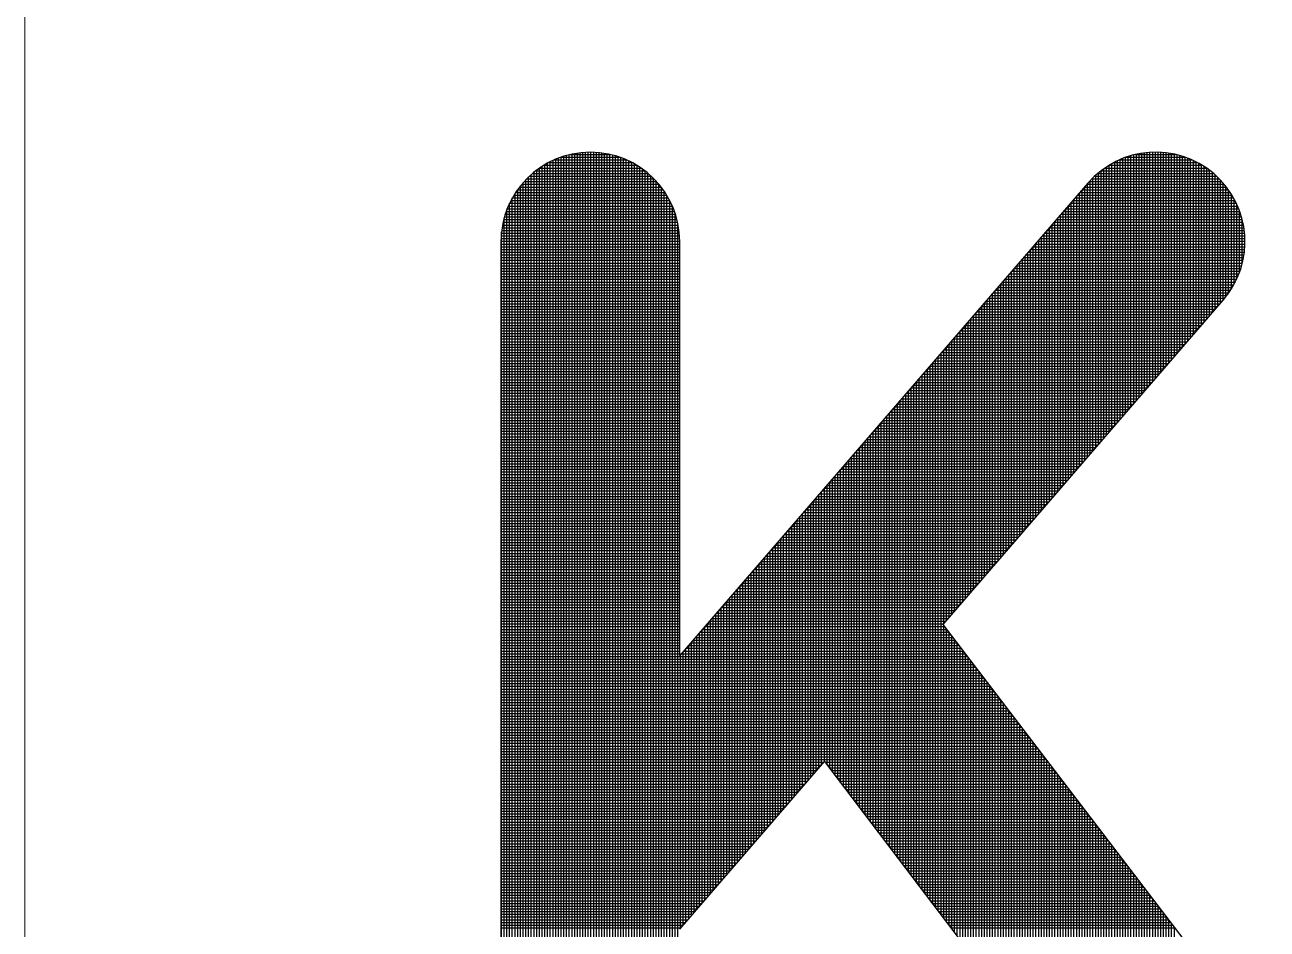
# Model space of a CAD drawing. Header units: inches. Extents: x 996 to 1837, y 0 to 594.
# Drawn here: x 1662.47 to 1670.42, y 101.16 to 106.95 of the extents above; entities that cross this region are included whole.
import ezdxf

# ---------------------------------------------------------------- set-up
doc = ezdxf.new("R2010")
doc.units = ezdxf.units.IN
doc.header["$MEASUREMENT"] = 0
doc.layers.add('BG 0 -1', color=7, linetype='Continuous')
doc.layers.add('BG ÇÑ±¹Áö¿ª³\xad¹æ±â¼úÁÖ½ÄÈ¸»ç CI', color=7, linetype='Continuous')

msp = doc.modelspace()

# ---------------------------------------------------------------- linework, layer by layer
at = {"layer": 'BG 0 -1', "color": 7, "linetype": 'Continuous', "lineweight": 9}
msp.add_line((1662.4673, 190.4175), (1662.4673, 18.1073), dxfattribs=at)
at = {"layer": 'BG ÇÑ±¹Áö¿ª³\xad¹æ±â¼úÁÖ½ÄÈ¸»ç CI', "color": 242, "linetype": 'Continuous', "lineweight": 25, "true_color": 0xd51c29}
for p, q in [((1665.8127, 99.551), (1665.8127, 106.0661)), ((1665.8183, 106.0691), (1666.3544, 106.0691)), ((1665.8301, 99.5419), (1665.8301, 106.0752)), ((1665.8474, 99.5335), (1665.8474, 106.0835)), ((1665.854, 106.0865), (1666.3187, 106.0865)), ((1665.8648, 99.5259), (1665.8648, 106.0911)), ((1665.8822, 99.519), (1665.8822, 106.0981)), ((1665.8979, 106.1038), (1666.2748, 106.1038)), ((1665.8995, 99.5126), (1665.8995, 106.1044)), ((1665.9169, 99.5069), (1665.9169, 106.1101)), ((1665.9343, 99.5019), (1665.9343, 106.1152)), ((1665.9516, 99.4974), (1665.9516, 106.1197)), ((1665.9581, 106.1212), (1666.2146, 106.1212)), ((1665.969, 99.4934), (1665.969, 106.1236)), ((1665.9864, 99.4901), (1665.9864, 106.127)), ((1666.0037, 99.4873), (1666.0037, 106.1298)), ((1666.0211, 99.485), (1666.0211, 106.132)), ((1666.0384, 99.4833), (1666.0384, 106.1337)), ((1666.0558, 99.4821), (1666.0558, 106.1349)), ((1666.0732, 99.4814), (1666.0732, 106.1356)), ((1666.0905, 99.4813), (1666.0905, 106.1357)), ((1666.1079, 99.4817), (1666.1079, 106.1353)), ((1666.1253, 99.4826), (1666.1253, 106.1344)), ((1666.1426, 99.4841), (1666.1426, 106.133)), ((1666.16, 99.486), (1666.16, 106.131)), ((1666.1774, 99.4886), (1666.1774, 106.1285)), ((1666.1947, 99.4916), (1666.1947, 106.1254)), ((1666.2121, 99.4953), (1666.2121, 106.1218)), ((1666.2295, 99.4995), (1666.2295, 106.1176)), ((1666.2468, 99.5042), (1666.2468, 106.1128)), ((1666.2642, 99.5096), (1666.2642, 106.1074)), ((1666.2815, 99.5156), (1666.2815, 106.1014)), ((1666.2989, 99.5222), (1666.2989, 106.0948)), ((1666.3163, 99.5295), (1666.3163, 106.0875)), ((1666.3336, 99.5375), (1666.3336, 106.0796)), ((1666.351, 99.5462), (1666.351, 106.0709)), ((1666.3684, 99.5556), (1666.3684, 106.0614)), ((1669.4245, 104.3651), (1669.4245, 106.0631)), ((1669.4356, 106.0691), (1669.9716, 106.0691)), ((1669.4419, 104.3852), (1669.4419, 106.0724)), ((1669.4592, 104.4053), (1669.4592, 106.081)), ((1669.4713, 106.0865), (1669.9359, 106.0865)), ((1669.4766, 104.4254), (1669.4766, 106.0888)), ((1669.494, 104.4455), (1669.494, 106.096)), ((1669.5113, 104.4656), (1669.5113, 106.1025)), ((1669.5152, 106.1038), (1669.8921, 106.1038)), ((1669.5287, 104.4857), (1669.5287, 106.1084)), ((1669.5461, 104.5058), (1669.5461, 106.1136)), ((1669.5634, 104.5259), (1669.5634, 106.1183)), ((1669.5754, 106.1212), (1669.8319, 106.1212)), ((1669.5808, 104.546), (1669.5808, 106.1224)), ((1669.5982, 104.5661), (1669.5982, 106.126)), ((1669.6155, 104.5862), (1669.6155, 106.1289)), ((1669.6329, 104.6063), (1669.6329, 106.1314)), ((1669.6503, 104.6264), (1669.6503, 106.1333)), ((1669.6676, 104.6465), (1669.6676, 106.1346)), ((1669.685, 104.6666), (1669.685, 106.1355)), ((1669.7024, 104.6867), (1669.7024, 106.1358)), ((1669.7197, 104.7068), (1669.7197, 106.1355)), ((1669.7371, 104.7269), (1669.7371, 106.1348)), ((1669.7544, 104.747), (1669.7544, 106.1335)), ((1669.7718, 104.7671), (1669.7718, 106.1317)), ((1669.7892, 104.7872), (1669.7892, 106.1293)), ((1669.8065, 104.8073), (1669.8065, 106.1264)), ((1669.8239, 104.8274), (1669.8239, 106.123)), ((1669.8413, 104.8475), (1669.8413, 106.119)), ((1669.8586, 104.8676), (1669.8586, 106.1144)), ((1669.876, 104.8877), (1669.876, 106.1092)), ((1669.8934, 104.9078), (1669.8934, 106.1034)), ((1669.9107, 104.9279), (1669.9107, 106.097)), ((1669.9281, 104.948), (1669.9281, 106.0899)), ((1669.9455, 104.9681), (1669.9455, 106.0821)), ((1669.9628, 104.9882), (1669.9628, 106.0737)), ((1669.9802, 105.0083), (1669.9802, 106.0645)), ((1665.6964, 105.9823), (1666.4763, 105.9823)), ((1665.7085, 99.6238), (1665.7085, 105.9933)), ((1665.7159, 105.9996), (1666.4568, 105.9996)), ((1665.7259, 99.6091), (1665.7259, 106.008)), ((1665.7373, 106.017), (1666.4353, 106.017)), ((1665.7432, 99.5955), (1665.7432, 106.0215)), ((1665.7606, 99.583), (1665.7606, 106.034)), ((1665.7612, 106.0344), (1666.4115, 106.0344)), ((1665.778, 99.5715), (1665.778, 106.0456)), ((1665.7879, 106.0517), (1666.3848, 106.0517)), ((1665.7953, 99.5608), (1665.7953, 106.0562)), ((1666.3857, 99.5659), (1666.3857, 106.0512)), ((1666.4031, 99.577), (1666.4031, 106.0401)), ((1666.4205, 99.589), (1666.4205, 106.0281)), ((1666.4378, 99.602), (1666.4378, 106.0151)), ((1666.4552, 99.616), (1666.4552, 106.001)), ((1666.4726, 99.6313), (1666.4726, 105.9858)), ((1669.3136, 105.9823), (1670.0936, 105.9823)), ((1669.3203, 104.2445), (1669.3203, 105.9884)), ((1669.3331, 105.9996), (1670.0741, 105.9996)), ((1669.3377, 104.2646), (1669.3377, 106.0035)), ((1669.3546, 106.017), (1670.0526, 106.017)), ((1669.3551, 104.2847), (1669.3551, 106.0174)), ((1669.3724, 104.3048), (1669.3724, 106.0302)), ((1669.3784, 106.0344), (1670.0288, 106.0344)), ((1669.3898, 104.3249), (1669.3898, 106.042)), ((1669.4051, 106.0517), (1670.0021, 106.0517)), ((1669.4072, 104.345), (1669.4072, 106.053)), ((1669.9975, 105.0284), (1669.9975, 106.0545)), ((1670.0149, 105.0485), (1670.0149, 106.0437)), ((1670.0323, 105.0686), (1670.0323, 106.032)), ((1670.0496, 105.0887), (1670.0496, 106.0193)), ((1670.067, 105.1088), (1670.067, 106.0056)), ((1670.0844, 105.1289), (1670.0844, 105.9907)), ((1665.6331, 105.9128), (1666.5396, 105.9128)), ((1665.6391, 99.6966), (1665.6391, 105.9204)), ((1665.647, 105.9302), (1666.5257, 105.9302)), ((1665.6564, 99.6759), (1665.6564, 105.9412)), ((1665.6621, 105.9476), (1666.5106, 105.9476)), ((1665.6738, 99.657), (1665.6738, 105.9601)), ((1665.6785, 105.9649), (1666.4942, 105.9649)), ((1665.6912, 99.6397), (1665.6912, 105.9774)), ((1666.4899, 99.6478), (1666.4899, 105.9692)), ((1666.5073, 99.6659), (1666.5073, 105.9511)), ((1666.5246, 99.6856), (1666.5246, 105.9314)), ((1666.542, 99.7074), (1666.542, 105.9097)), ((1669.2706, 105.9376), (1666.6586, 102.914)), ((1669.2492, 105.9128), (1670.1569, 105.9128)), ((1669.2509, 104.1641), (1669.2509, 105.9148)), ((1669.2642, 105.9302), (1670.1429, 105.9302)), ((1669.2682, 104.1842), (1669.2682, 105.9349)), ((1669.2794, 105.9476), (1670.1278, 105.9476)), ((1669.2856, 104.2043), (1669.2856, 105.9543)), ((1669.2958, 105.9649), (1670.1114, 105.9649)), ((1669.303, 104.2244), (1669.303, 105.9721)), ((1670.1017, 105.149), (1670.1017, 105.9746)), ((1670.1191, 105.1691), (1670.1191, 105.957)), ((1670.1365, 105.1892), (1670.1365, 105.9378)), ((1670.1538, 105.2103), (1670.1538, 105.9167)), ((1665.5779, 105.826), (1666.5948, 105.826)), ((1665.587, 99.7741), (1665.587, 105.8429)), ((1665.5872, 105.8434), (1666.5855, 105.8434)), ((1665.5973, 105.8607), (1666.5753, 105.8607)), ((1665.6043, 99.7451), (1665.6043, 105.8719)), ((1665.6083, 105.8781), (1666.5643, 105.8781)), ((1665.6202, 105.8955), (1666.5525, 105.8955)), ((1665.6217, 99.7195), (1665.6217, 105.8975)), ((1666.5594, 99.7315), (1666.5594, 105.8855)), ((1666.5767, 99.7586), (1666.5767, 105.8584)), ((1666.5941, 99.7897), (1666.5941, 105.8274)), ((1669.1742, 105.826), (1670.2121, 105.826)), ((1669.1814, 104.0837), (1669.1814, 105.8344)), ((1669.1892, 105.8434), (1670.2027, 105.8434)), ((1669.1988, 104.1038), (1669.1988, 105.8545)), ((1669.2042, 105.8607), (1670.1926, 105.8607)), ((1669.2161, 104.1239), (1669.2161, 105.8746)), ((1669.2192, 105.8781), (1670.1816, 105.8781)), ((1669.2335, 104.144), (1669.2335, 105.8947)), ((1669.2342, 105.8955), (1670.1697, 105.8955)), ((1670.1712, 105.2336), (1670.1712, 105.8934)), ((1670.1886, 105.2598), (1670.1886, 105.8673)), ((1670.2059, 105.2894), (1670.2059, 105.8376)), ((1665.5417, 105.7392), (1666.6309, 105.7392)), ((1665.5476, 105.7565), (1666.625, 105.7565)), ((1665.5522, 99.8481), (1665.5522, 105.7689)), ((1665.5542, 105.7739), (1666.6185, 105.7739)), ((1665.5614, 105.7913), (1666.6113, 105.7913)), ((1665.5693, 105.8086), (1666.6034, 105.8086)), ((1665.5696, 99.8077), (1665.5696, 105.8094)), ((1666.6115, 99.8262), (1666.6115, 105.7909)), ((1666.6288, 99.8715), (1666.6288, 105.7456)), ((1669.0992, 105.7392), (1670.2482, 105.7392)), ((1669.112, 104.0033), (1669.112, 105.754)), ((1669.1142, 105.7565), (1670.2423, 105.7565)), ((1669.1292, 105.7739), (1670.2358, 105.7739)), ((1669.1293, 104.0234), (1669.1293, 105.7741)), ((1669.1442, 105.7913), (1670.2286, 105.7913)), ((1669.1467, 104.0435), (1669.1467, 105.7942)), ((1669.1592, 105.8086), (1670.2207, 105.8086)), ((1669.1641, 104.0636), (1669.1641, 105.8143)), ((1670.2233, 105.324), (1670.2233, 105.8031)), ((1670.2407, 105.3659), (1670.2407, 105.7611)), ((1665.524, 105.6697), (1666.6486, 105.6697)), ((1665.5276, 105.6871), (1666.6451, 105.6871)), ((1665.5317, 105.7045), (1666.6409, 105.7045)), ((1665.5349, 99.9008), (1665.5349, 105.7163)), ((1665.5364, 105.7218), (1666.6362, 105.7218)), ((1666.6462, 99.9352), (1666.6462, 105.6819)), ((1669.0392, 105.6697), (1670.2659, 105.6697)), ((1669.0425, 103.9229), (1669.0425, 105.6736)), ((1669.0542, 105.6871), (1670.2623, 105.6871)), ((1669.0599, 103.943), (1669.0599, 105.6937)), ((1669.0692, 105.7045), (1670.2582, 105.7045)), ((1669.0772, 103.9631), (1669.0772, 105.7138)), ((1669.0842, 105.7218), (1670.2535, 105.7218)), ((1669.0946, 103.9832), (1669.0946, 105.7339)), ((1670.258, 105.4218), (1670.258, 105.7052)), ((1665.5144, 105.5829), (1666.6582, 105.5829)), ((1665.5153, 105.6003), (1666.6574, 105.6003)), ((1665.5167, 105.6176), (1666.656, 105.6176)), ((1665.5175, 99.9912), (1665.5175, 105.6258)), ((1665.5186, 105.635), (1666.6541, 105.635)), ((1665.521, 105.6524), (1666.6516, 105.6524)), ((1668.9642, 105.5829), (1670.2755, 105.5829)), ((1668.973, 103.8425), (1668.973, 105.5932)), ((1668.9792, 105.6003), (1670.2747, 105.6003)), ((1668.9904, 103.8626), (1668.9904, 105.6133)), ((1668.9942, 105.6176), (1670.2733, 105.6176)), ((1669.0078, 103.8827), (1669.0078, 105.6334)), ((1669.0092, 105.635), (1670.2714, 105.635)), ((1669.0242, 105.6524), (1670.2689, 105.6524)), ((1669.0251, 103.9028), (1669.0251, 105.6535)), ((1670.2754, 105.5405), (1670.2754, 105.5866)), ((1665.5141, 105.5655), (1666.6586, 105.5655)), ((1665.5141, 105.5635), (1665.5141, 100.0535)), ((1665.5141, 105.5482), (1666.6586, 105.5482)), ((1665.5141, 105.5308), (1666.6586, 105.5308)), ((1665.5141, 105.5134), (1666.6586, 105.5134)), ((1666.6586, 102.914), (1666.6586, 105.5635)), ((1668.9036, 103.7621), (1668.9036, 105.5128)), ((1668.9042, 105.5134), (1670.2736, 105.5134)), ((1668.9192, 105.5308), (1670.2749, 105.5308)), ((1668.921, 103.7822), (1668.921, 105.5329)), ((1668.9342, 105.5482), (1670.2756, 105.5482)), ((1668.9383, 103.8023), (1668.9383, 105.553)), ((1668.9492, 105.5655), (1670.2758, 105.5655)), ((1668.9557, 103.8224), (1668.9557, 105.5731)), ((1665.5141, 105.4961), (1666.6586, 105.4961)), ((1665.5141, 105.4787), (1666.6586, 105.4787)), ((1665.5141, 105.4613), (1666.6586, 105.4613)), ((1665.5141, 105.444), (1666.6586, 105.444)), ((1665.5141, 105.4266), (1666.6586, 105.4266)), ((1668.8292, 105.4266), (1670.2592, 105.4266)), ((1668.8341, 103.6817), (1668.8341, 105.4324)), ((1668.8442, 105.444), (1670.2632, 105.444)), ((1668.8515, 103.7018), (1668.8515, 105.4525)), ((1668.8592, 105.4613), (1670.2666, 105.4613)), ((1668.8689, 103.7219), (1668.8689, 105.4726)), ((1668.8742, 105.4787), (1670.2695, 105.4787)), ((1668.8862, 103.742), (1668.8862, 105.4927)), ((1668.8892, 105.4961), (1670.2719, 105.4961)), ((1665.5141, 105.4093), (1666.6586, 105.4093)), ((1665.5141, 105.3919), (1666.6586, 105.3919)), ((1665.5141, 105.3745), (1666.6586, 105.3745)), ((1665.5141, 105.3572), (1666.6586, 105.3572)), ((1668.7647, 103.6013), (1668.7647, 105.352)), ((1668.7692, 105.3572), (1670.2373, 105.3572)), ((1668.782, 103.6214), (1668.782, 105.3721)), ((1668.7842, 105.3745), (1670.2437, 105.3745)), ((1668.7992, 105.3919), (1670.2495, 105.3919)), ((1668.7994, 103.6415), (1668.7994, 105.3922)), ((1668.8142, 105.4093), (1670.2547, 105.4093)), ((1668.8168, 103.6616), (1668.8168, 105.4123)), ((1665.5141, 105.3398), (1666.6586, 105.3398)), ((1665.5141, 105.3224), (1666.6586, 105.3224)), ((1665.5141, 105.3051), (1666.6586, 105.3051)), ((1665.5141, 105.2877), (1666.6586, 105.2877)), ((1665.5141, 105.2703), (1666.6586, 105.2703)), ((1668.6942, 105.2703), (1670.195, 105.2703)), ((1668.6952, 103.5209), (1668.6952, 105.2716)), ((1668.7092, 105.2877), (1670.205, 105.2877)), ((1668.7126, 103.541), (1668.7126, 105.2917)), ((1668.7242, 105.3051), (1670.2142, 105.3051)), ((1668.7299, 103.5611), (1668.7299, 105.3118)), ((1668.7392, 105.3224), (1670.2226, 105.3224)), ((1668.7473, 103.5812), (1668.7473, 105.3319)), ((1668.7542, 105.3398), (1670.2303, 105.3398)), ((1665.5141, 105.253), (1666.6586, 105.253)), ((1665.5141, 105.2356), (1666.6586, 105.2356)), ((1665.5141, 105.2182), (1666.6586, 105.2182)), ((1665.5141, 105.2009), (1666.6586, 105.2009)), ((1665.5141, 105.1835), (1666.6586, 105.1835)), ((1668.3439, 103.1142), (1670.1366, 105.1894)), ((1668.6192, 105.1835), (1670.1315, 105.1835)), ((1668.6258, 103.4405), (1668.6258, 105.1912)), ((1668.6342, 105.2009), (1670.1463, 105.2009)), ((1668.6431, 103.4606), (1668.6431, 105.2113)), ((1668.6492, 105.2182), (1670.1599, 105.2182)), ((1668.6605, 103.4807), (1668.6605, 105.2314)), ((1668.6642, 105.2356), (1670.1726, 105.2356)), ((1668.6778, 103.5008), (1668.6778, 105.2515)), ((1668.6792, 105.253), (1670.1842, 105.253)), ((1665.5141, 105.1662), (1666.6586, 105.1662)), ((1665.5141, 105.1488), (1666.6586, 105.1488)), ((1665.5141, 105.1314), (1666.6586, 105.1314)), ((1665.5141, 105.1141), (1666.6586, 105.1141)), ((1668.5563, 103.36), (1668.5563, 105.1107)), ((1668.5592, 105.1141), (1670.0715, 105.1141)), ((1668.5737, 103.3801), (1668.5737, 105.1309)), ((1668.5742, 105.1314), (1670.0865, 105.1314)), ((1668.5892, 105.1488), (1670.1015, 105.1488)), ((1668.591, 103.4003), (1668.591, 105.151)), ((1668.6042, 105.1662), (1670.1165, 105.1662)), ((1668.6084, 103.4204), (1668.6084, 105.1711)), ((1665.5141, 105.0967), (1666.6586, 105.0967)), ((1665.5141, 105.0793), (1666.6586, 105.0793)), ((1665.5141, 105.062), (1666.6586, 105.062)), ((1665.5141, 105.0446), (1666.6586, 105.0446)), ((1665.5141, 105.0272), (1666.6586, 105.0272)), ((1668.4842, 105.0272), (1669.9965, 105.0272)), ((1668.4868, 103.2796), (1668.4868, 105.0303)), ((1668.4992, 105.0446), (1670.0115, 105.0446)), ((1668.5042, 103.2997), (1668.5042, 105.0504)), ((1668.5142, 105.062), (1670.0265, 105.062)), ((1668.5216, 103.3198), (1668.5216, 105.0705)), ((1668.5292, 105.0793), (1670.0415, 105.0793)), ((1668.5389, 103.3399), (1668.5389, 105.0906)), ((1668.5442, 105.0967), (1670.0565, 105.0967)), ((1665.5141, 105.0099), (1666.6586, 105.0099)), ((1665.5141, 104.9925), (1666.6586, 104.9925)), ((1665.5141, 104.9751), (1666.6586, 104.9751)), ((1665.5141, 104.9578), (1666.6586, 104.9578)), ((1668.4174, 103.1992), (1668.4174, 104.9499)), ((1668.4241, 104.9578), (1669.9365, 104.9578)), ((1668.4347, 103.2193), (1668.4347, 104.97)), ((1668.4391, 104.9751), (1669.9515, 104.9751)), ((1668.4521, 103.2394), (1668.4521, 104.9901)), ((1668.4542, 104.9925), (1669.9665, 104.9925)), ((1668.4692, 105.0099), (1669.9815, 105.0099)), ((1668.4695, 103.2595), (1668.4695, 105.0102)), ((1665.5141, 104.9404), (1666.6586, 104.9404)), ((1665.5141, 104.923), (1666.6586, 104.923)), ((1665.5141, 104.9057), (1666.6586, 104.9057)), ((1665.5141, 104.8883), (1666.6586, 104.8883)), ((1665.5141, 104.871), (1666.6586, 104.871)), ((1668.3479, 103.1188), (1668.3479, 104.8695)), ((1668.3491, 104.871), (1669.8615, 104.871)), ((1668.3641, 104.8883), (1669.8765, 104.8883)), ((1668.3653, 103.1389), (1668.3653, 104.8896)), ((1668.3791, 104.9057), (1669.8915, 104.9057)), ((1668.3827, 103.159), (1668.3827, 104.9097)), ((1668.3941, 104.923), (1669.9065, 104.923)), ((1668.4, 103.1791), (1668.4, 104.9298)), ((1668.4091, 104.9404), (1669.9215, 104.9404)), ((1665.5141, 104.8536), (1666.6586, 104.8536)), ((1665.5141, 104.8362), (1666.6586, 104.8362)), ((1665.5141, 104.8189), (1666.6586, 104.8189)), ((1665.5141, 104.8015), (1666.6586, 104.8015)), ((1668.2785, 101.3243), (1668.2785, 104.7891)), ((1668.2891, 104.8015), (1669.8015, 104.8015)), ((1668.2958, 101.3015), (1668.2958, 104.8092)), ((1668.3041, 104.8189), (1669.8165, 104.8189)), ((1668.3132, 101.2786), (1668.3132, 104.8293)), ((1668.3191, 104.8362), (1669.8315, 104.8362)), ((1668.3306, 101.2558), (1668.3306, 104.8494)), ((1668.3341, 104.8536), (1669.8465, 104.8536)), ((1665.5141, 104.7841), (1666.6586, 104.7841)), ((1665.5141, 104.7668), (1666.6586, 104.7668)), ((1665.5141, 104.7494), (1666.6586, 104.7494)), ((1665.5141, 104.732), (1666.6586, 104.732)), ((1665.5141, 104.7147), (1666.6586, 104.7147)), ((1668.209, 101.4156), (1668.209, 104.7087)), ((1668.2141, 104.7147), (1669.7265, 104.7147)), ((1668.2264, 101.3928), (1668.2264, 104.7288)), ((1668.2291, 104.732), (1669.7415, 104.732)), ((1668.2437, 101.37), (1668.2437, 104.7489)), ((1668.2441, 104.7494), (1669.7565, 104.7494)), ((1668.2591, 104.7668), (1669.7715, 104.7668)), ((1668.2611, 101.3471), (1668.2611, 104.769)), ((1668.2741, 104.7841), (1669.7865, 104.7841)), ((1665.5141, 104.6973), (1666.6586, 104.6973)), ((1665.5141, 104.6799), (1666.6586, 104.6799)), ((1665.5141, 104.6626), (1666.6586, 104.6626)), ((1665.5141, 104.6452), (1666.6586, 104.6452)), ((1665.5141, 104.6279), (1666.6586, 104.6279)), ((1668.1391, 104.6279), (1669.6515, 104.6279)), ((1668.1395, 101.507), (1668.1395, 104.6283)), ((1668.1541, 104.6452), (1669.6665, 104.6452)), ((1668.1569, 101.4842), (1668.1569, 104.6484)), ((1668.1691, 104.6626), (1669.6815, 104.6626)), ((1668.1743, 101.4613), (1668.1743, 104.6685)), ((1668.1841, 104.6799), (1669.6965, 104.6799)), ((1668.1916, 101.4385), (1668.1916, 104.6886)), ((1668.1991, 104.6973), (1669.7115, 104.6973)), ((1665.5141, 104.6105), (1666.6586, 104.6105)), ((1665.5141, 104.5931), (1666.6586, 104.5931)), ((1665.5141, 104.5758), (1666.6586, 104.5758)), ((1665.5141, 104.5584), (1666.6586, 104.5584)), ((1668.0701, 101.5984), (1668.0701, 104.5479)), ((1668.0791, 104.5584), (1669.5915, 104.5584)), ((1668.0875, 101.5755), (1668.0875, 104.568)), ((1668.0941, 104.5758), (1669.6065, 104.5758)), ((1668.1048, 101.5527), (1668.1048, 104.5881)), ((1668.1091, 104.5931), (1669.6215, 104.5931)), ((1668.1222, 101.5298), (1668.1222, 104.6082)), ((1668.1241, 104.6105), (1669.6365, 104.6105)), ((1665.5141, 104.541), (1666.6586, 104.541)), ((1665.5141, 104.5237), (1666.6586, 104.5237)), ((1665.5141, 104.5063), (1666.6586, 104.5063)), ((1665.5141, 104.4889), (1666.6586, 104.4889)), ((1665.5141, 104.4716), (1666.6586, 104.4716)), ((1668.0006, 101.6897), (1668.0006, 104.4675)), ((1668.0041, 104.4716), (1669.5165, 104.4716)), ((1668.018, 101.6669), (1668.018, 104.4876)), ((1668.0191, 104.4889), (1669.5315, 104.4889)), ((1668.0341, 104.5063), (1669.5465, 104.5063)), ((1668.0354, 101.644), (1668.0354, 104.5077)), ((1668.0491, 104.5237), (1669.5615, 104.5237)), ((1668.0527, 101.6212), (1668.0527, 104.5278)), ((1668.0641, 104.541), (1669.5765, 104.541)), ((1665.5141, 104.4542), (1666.6586, 104.4542)), ((1665.5141, 104.4368), (1666.6586, 104.4368)), ((1665.5141, 104.4195), (1666.6586, 104.4195)), ((1665.5141, 104.4021), (1666.6586, 104.4021)), ((1667.9441, 104.4021), (1669.4565, 104.4021)), ((1667.9485, 101.7582), (1667.9485, 104.4072)), ((1667.9591, 104.4195), (1669.4715, 104.4195)), ((1667.9659, 101.7354), (1667.9659, 104.4273)), ((1667.9741, 104.4368), (1669.4865, 104.4368)), ((1667.9833, 101.7125), (1667.9833, 104.4474)), ((1667.9891, 104.4542), (1669.5015, 104.4542)), ((1665.5141, 104.3847), (1666.6586, 104.3847)), ((1665.5141, 104.3674), (1666.6586, 104.3674)), ((1665.5141, 104.35), (1666.6586, 104.35)), ((1665.5141, 104.3327), (1666.6586, 104.3327)), ((1665.5141, 104.3153), (1666.6586, 104.3153)), ((1667.8691, 104.3153), (1669.3815, 104.3153)), ((1667.8791, 101.8496), (1667.8791, 104.3268)), ((1667.8841, 104.3327), (1669.3965, 104.3327)), ((1667.8964, 101.8267), (1667.8964, 104.3469)), ((1667.8991, 104.35), (1669.4115, 104.35)), ((1667.9138, 101.8039), (1667.9138, 104.367)), ((1667.9141, 104.3674), (1669.4265, 104.3674)), ((1667.9291, 104.3847), (1669.4415, 104.3847)), ((1667.9312, 101.7811), (1667.9312, 104.3871)), ((1665.5141, 104.2979), (1666.6586, 104.2979)), ((1665.5141, 104.2806), (1666.6586, 104.2806)), ((1665.5141, 104.2632), (1666.6586, 104.2632)), ((1665.5141, 104.2458), (1666.6586, 104.2458)), ((1665.5141, 104.2285), (1666.6586, 104.2285)), ((1667.7941, 104.2285), (1669.3065, 104.2285)), ((1667.8091, 104.2458), (1669.3215, 104.2458)), ((1667.8096, 101.9409), (1667.8096, 104.2464)), ((1667.8241, 104.2632), (1669.3365, 104.2632)), ((1667.827, 101.9181), (1667.827, 104.2665)), ((1667.8391, 104.2806), (1669.3515, 104.2806)), ((1667.8444, 101.8953), (1667.8444, 104.2866)), ((1667.8541, 104.2979), (1669.3665, 104.2979)), ((1667.8617, 101.8724), (1667.8617, 104.3067)), ((1665.5141, 104.2111), (1666.6586, 104.2111)), ((1665.5141, 104.1937), (1666.6586, 104.1937)), ((1665.5141, 104.1764), (1666.6586, 104.1764)), ((1665.5141, 104.159), (1666.6586, 104.159)), ((1667.7341, 104.159), (1669.2465, 104.159)), ((1667.7402, 102.0323), (1667.7402, 104.166)), ((1667.7491, 104.1764), (1669.2615, 104.1764)), ((1667.7575, 102.0094), (1667.7575, 104.1861)), ((1667.7641, 104.1937), (1669.2765, 104.1937)), ((1667.7749, 101.9866), (1667.7749, 104.2062)), ((1667.7791, 104.2111), (1669.2915, 104.2111)), ((1667.7923, 101.9638), (1667.7923, 104.2263)), ((1665.5141, 104.1416), (1666.6586, 104.1416)), ((1665.5141, 104.1243), (1666.6586, 104.1243)), ((1665.5141, 104.1069), (1666.6586, 104.1069)), ((1665.5141, 104.0896), (1666.6586, 104.0896)), ((1665.5141, 104.0722), (1666.6586, 104.0722)), ((1667.6591, 104.0722), (1669.1715, 104.0722)), ((1667.6707, 102.1236), (1667.6707, 104.0856)), ((1667.6741, 104.0896), (1669.1865, 104.0896)), ((1667.6881, 102.1008), (1667.6881, 104.1057)), ((1667.6891, 104.1069), (1669.2015, 104.1069)), ((1667.7041, 104.1243), (1669.2165, 104.1243)), ((1667.7054, 102.078), (1667.7054, 104.1258)), ((1667.7191, 104.1416), (1669.2315, 104.1416)), ((1667.7228, 102.0551), (1667.7228, 104.1459)), ((1665.5141, 104.0548), (1666.6586, 104.0548)), ((1665.5141, 104.0375), (1666.6586, 104.0375)), ((1665.5141, 104.0201), (1666.6586, 104.0201)), ((1665.5141, 104.0027), (1666.6586, 104.0027)), ((1667.5991, 104.0027), (1669.1115, 104.0027)), ((1667.6012, 102.215), (1667.6012, 104.0052)), ((1667.6141, 104.0201), (1669.1265, 104.0201)), ((1667.6186, 102.1922), (1667.6186, 104.0253)), ((1667.6291, 104.0375), (1669.1415, 104.0375)), ((1667.636, 102.1693), (1667.636, 104.0454)), ((1667.6441, 104.0548), (1669.1565, 104.0548)), ((1667.6533, 102.1465), (1667.6533, 104.0655)), ((1665.5141, 103.9854), (1666.6586, 103.9854)), ((1665.5141, 103.968), (1666.6586, 103.968)), ((1665.5141, 103.9506), (1666.6586, 103.9506)), ((1665.5141, 103.9333), (1666.6586, 103.9333)), ((1665.5141, 103.9159), (1666.6586, 103.9159)), ((1667.5241, 103.9159), (1669.0365, 103.9159)), ((1667.5318, 102.1741), (1667.5318, 103.9248)), ((1667.5391, 103.9333), (1669.0515, 103.9333)), ((1667.5492, 102.1942), (1667.5492, 103.9449)), ((1667.5541, 103.9506), (1669.0665, 103.9506)), ((1667.5665, 102.2143), (1667.5665, 103.965)), ((1667.5691, 103.968), (1669.0815, 103.968)), ((1667.5839, 102.2344), (1667.5839, 103.9851)), ((1667.5841, 103.9854), (1669.0965, 103.9854)), ((1665.5141, 103.8985), (1666.6586, 103.8985)), ((1665.5141, 103.8812), (1666.6586, 103.8812)), ((1665.5141, 103.8638), (1666.6586, 103.8638)), ((1665.5141, 103.8465), (1666.6586, 103.8465)), ((1667.4623, 102.0937), (1667.4623, 103.8444)), ((1667.4641, 103.8465), (1668.9765, 103.8465)), ((1667.4791, 103.8638), (1668.9915, 103.8638)), ((1667.4797, 102.1138), (1667.4797, 103.8645)), ((1667.4941, 103.8812), (1669.0065, 103.8812)), ((1667.4971, 102.1339), (1667.4971, 103.8846)), ((1667.5091, 103.8985), (1669.0215, 103.8985)), ((1667.5144, 102.154), (1667.5144, 103.9047)), ((1665.5141, 103.8291), (1666.6586, 103.8291)), ((1665.5141, 103.8117), (1666.6586, 103.8117)), ((1665.5141, 103.7944), (1666.6586, 103.7944)), ((1665.5141, 103.777), (1666.6586, 103.777)), ((1665.5141, 103.7596), (1666.6586, 103.7596)), ((1667.3891, 103.7596), (1668.9015, 103.7596)), ((1667.3929, 102.0133), (1667.3929, 103.764)), ((1667.4041, 103.777), (1668.9165, 103.777)), ((1667.4102, 102.0334), (1667.4102, 103.7841)), ((1667.4191, 103.7944), (1668.9315, 103.7944)), ((1667.4276, 102.0535), (1667.4276, 103.8042)), ((1667.4341, 103.8117), (1668.9465, 103.8117)), ((1667.445, 102.0736), (1667.445, 103.8243)), ((1667.4491, 103.8291), (1668.9615, 103.8291)), ((1665.5141, 103.7423), (1666.6586, 103.7423)), ((1665.5141, 103.7249), (1666.6586, 103.7249)), ((1665.5141, 103.7075), (1666.6586, 103.7075)), ((1665.5141, 103.6902), (1666.6586, 103.6902)), ((1665.5141, 103.6728), (1666.6586, 103.6728)), ((1667.3141, 103.6728), (1668.8265, 103.6728)), ((1667.3234, 101.9329), (1667.3234, 103.6836)), ((1667.3291, 103.6902), (1668.8415, 103.6902)), ((1667.3408, 101.953), (1667.3408, 103.7037)), ((1667.3441, 103.7075), (1668.8565, 103.7075)), ((1667.3581, 101.9731), (1667.3581, 103.7238)), ((1667.3591, 103.7249), (1668.8715, 103.7249)), ((1667.3741, 103.7423), (1668.8865, 103.7423)), ((1667.3755, 101.9932), (1667.3755, 103.7439)), ((1665.5141, 103.6554), (1666.6586, 103.6554)), ((1665.5141, 103.6381), (1666.6586, 103.6381)), ((1665.5141, 103.6207), (1666.6586, 103.6207)), ((1665.5141, 103.6033), (1666.6586, 103.6033)), ((1667.254, 101.8525), (1667.254, 103.6032)), ((1667.2541, 103.6033), (1668.7665, 103.6033)), ((1667.2691, 103.6207), (1668.7815, 103.6207)), ((1667.2713, 101.8726), (1667.2713, 103.6233)), ((1667.2841, 103.6381), (1668.7965, 103.6381)), ((1667.2887, 101.8927), (1667.2887, 103.6434)), ((1667.2991, 103.6554), (1668.8115, 103.6554)), ((1667.3061, 101.9128), (1667.3061, 103.6635)), ((1665.5141, 103.586), (1666.6586, 103.586)), ((1665.5141, 103.5686), (1666.6586, 103.5686)), ((1665.5141, 103.5513), (1666.6586, 103.5513)), ((1665.5141, 103.5339), (1666.6586, 103.5339)), ((1665.5141, 103.5165), (1666.6586, 103.5165)), ((1667.1791, 103.5165), (1668.6915, 103.5165)), ((1667.1845, 101.7721), (1667.1845, 103.5228)), ((1667.1941, 103.5339), (1668.7065, 103.5339)), ((1667.2019, 101.7922), (1667.2019, 103.5429)), ((1667.2091, 103.5513), (1668.7215, 103.5513)), ((1667.2192, 101.8123), (1667.2192, 103.563)), ((1667.2241, 103.5686), (1668.7365, 103.5686)), ((1667.2366, 101.8324), (1667.2366, 103.5831)), ((1667.2391, 103.586), (1668.7515, 103.586)), ((1665.5141, 103.4992), (1666.6586, 103.4992)), ((1665.5141, 103.4818), (1666.6586, 103.4818)), ((1665.5141, 103.4644), (1666.6586, 103.4644)), ((1665.5141, 103.4471), (1666.6586, 103.4471)), ((1667.115, 101.6917), (1667.115, 103.4424)), ((1667.1191, 103.4471), (1668.6315, 103.4471)), ((1667.1324, 101.7118), (1667.1324, 103.4625)), ((1667.1341, 103.4644), (1668.6465, 103.4644)), ((1667.1491, 103.4818), (1668.6615, 103.4818)), ((1667.1498, 101.7319), (1667.1498, 103.4826)), ((1667.1641, 103.4992), (1668.6765, 103.4992)), ((1667.1671, 101.752), (1667.1671, 103.5027)), ((1665.5141, 103.4297), (1666.6586, 103.4297)), ((1665.5141, 103.4123), (1666.6586, 103.4123)), ((1665.5141, 103.395), (1666.6586, 103.395)), ((1665.5141, 103.3776), (1666.6586, 103.3776)), ((1665.5141, 103.3602), (1666.6586, 103.3602)), ((1667.0441, 103.3602), (1668.5565, 103.3602)), ((1667.0456, 101.6113), (1667.0456, 103.362)), ((1667.0591, 103.3776), (1668.5715, 103.3776)), ((1667.0629, 101.6314), (1667.0629, 103.3821)), ((1667.0741, 103.395), (1668.5865, 103.395)), ((1667.0803, 101.6515), (1667.0803, 103.4022)), ((1667.0891, 103.4123), (1668.6015, 103.4123)), ((1667.0977, 101.6716), (1667.0977, 103.4223)), ((1667.1041, 103.4297), (1668.6165, 103.4297)), ((1665.5141, 103.3429), (1666.6586, 103.3429)), ((1665.5141, 103.3255), (1666.6586, 103.3255)), ((1665.5141, 103.3082), (1666.6586, 103.3082)), ((1665.5141, 103.2908), (1666.6586, 103.2908)), ((1666.9761, 101.5309), (1666.9761, 103.2816)), ((1666.9841, 103.2908), (1668.4965, 103.2908)), ((1666.9935, 101.551), (1666.9935, 103.3017)), ((1666.9991, 103.3082), (1668.5115, 103.3082)), ((1667.0109, 101.5711), (1667.0109, 103.3218)), ((1667.0141, 103.3255), (1668.5265, 103.3255)), ((1667.0282, 101.5912), (1667.0282, 103.3419)), ((1667.0291, 103.3429), (1668.5415, 103.3429)), ((1665.5141, 103.2734), (1666.6586, 103.2734)), ((1665.5141, 103.2561), (1666.6586, 103.2561)), ((1665.5141, 103.2387), (1666.6586, 103.2387)), ((1665.5141, 103.2213), (1666.6586, 103.2213)), ((1665.5141, 103.204), (1666.6586, 103.204)), ((1666.9067, 101.4505), (1666.9067, 103.2012)), ((1666.9091, 103.204), (1668.4215, 103.204)), ((1666.924, 101.4706), (1666.924, 103.2213)), ((1666.9241, 103.2213), (1668.4365, 103.2213)), ((1666.9391, 103.2387), (1668.4515, 103.2387)), ((1666.9414, 101.4907), (1666.9414, 103.2414)), ((1666.9541, 103.2561), (1668.4665, 103.2561)), ((1666.9588, 101.5108), (1666.9588, 103.2615)), ((1666.9691, 103.2734), (1668.4815, 103.2734)), ((1665.5141, 103.1866), (1666.6586, 103.1866)), ((1665.5141, 103.1692), (1666.6586, 103.1692)), ((1665.5141, 103.1519), (1666.6586, 103.1519)), ((1665.5141, 103.1345), (1666.6586, 103.1345)), ((1665.5141, 103.1171), (1666.6586, 103.1171)), ((1666.8341, 103.1171), (1668.3465, 103.1171)), ((1666.8372, 101.3701), (1666.8372, 103.1208)), ((1666.8491, 103.1345), (1668.3615, 103.1345)), ((1666.8546, 101.3902), (1666.8546, 103.1409)), ((1666.8641, 103.1519), (1668.3765, 103.1519)), ((1666.8719, 101.4103), (1666.8719, 103.161)), ((1666.8791, 103.1692), (1668.3915, 103.1692)), ((1666.8893, 101.4304), (1666.8893, 103.1811)), ((1666.8941, 103.1866), (1668.4065, 103.1866)), ((1665.5141, 103.0998), (1666.6586, 103.0998)), ((1665.5141, 103.0824), (1666.6586, 103.0824)), ((1665.5141, 103.065), (1666.6586, 103.065)), ((1665.5141, 103.0477), (1666.6586, 103.0477)), ((1666.7678, 101.2896), (1666.7678, 103.0403)), ((1666.7741, 103.0477), (1668.3947, 103.0477)), ((1666.7851, 101.3097), (1666.7851, 103.0604)), ((1666.7891, 103.065), (1668.3814, 103.065)), ((1666.8025, 101.3298), (1666.8025, 103.0806)), ((1666.8041, 103.0824), (1668.3681, 103.0824)), ((1666.8191, 103.0998), (1668.3549, 103.0998)), ((1666.8198, 101.35), (1666.8198, 103.1007)), ((1670.4176, 100.4017), (1668.3439, 103.1142)), ((1668.3479, 101.2329), (1668.3479, 103.1089)), ((1668.3653, 101.2101), (1668.3653, 103.0862)), ((1668.3827, 101.1873), (1668.3827, 103.0634)), ((1668.4, 101.1644), (1668.4, 103.0407)), ((1665.5141, 103.0303), (1666.6586, 103.0303)), ((1665.5141, 103.013), (1666.6586, 103.013)), ((1665.5141, 102.9956), (1666.6586, 102.9956)), ((1665.5141, 102.9782), (1666.6586, 102.9782)), ((1665.5141, 102.9609), (1666.6586, 102.9609)), ((1666.6983, 101.2092), (1666.6983, 102.9599)), ((1666.6991, 102.9609), (1668.4611, 102.9609)), ((1666.7141, 102.9782), (1668.4478, 102.9782)), ((1666.7157, 101.2293), (1666.7157, 102.98)), ((1666.7291, 102.9956), (1668.4345, 102.9956)), ((1666.733, 101.2494), (1666.733, 103.0001)), ((1666.7441, 103.013), (1668.4213, 103.013)), ((1666.7504, 101.2695), (1666.7504, 103.0202)), ((1666.7591, 103.0303), (1668.408, 103.0303)), ((1668.4174, 101.1416), (1668.4174, 103.018)), ((1668.4347, 101.1187), (1668.4347, 102.9953)), ((1668.4521, 101.0959), (1668.4521, 102.9726)), ((1665.5141, 102.9435), (1666.6586, 102.9435)), ((1665.5141, 102.9261), (1666.6586, 102.9261)), ((1665.5141, 102.9088), (1668.5009, 102.9088)), ((1665.5141, 102.8914), (1668.5142, 102.8914)), ((1666.6636, 101.169), (1666.6636, 102.9197)), ((1666.6691, 102.9261), (1668.4876, 102.9261)), ((1666.6809, 101.1891), (1666.6809, 102.9398)), ((1666.6841, 102.9435), (1668.4744, 102.9435)), ((1668.4695, 101.0731), (1668.4695, 102.9499)), ((1668.4868, 101.0502), (1668.4868, 102.9272)), ((1668.5042, 101.0274), (1668.5042, 102.9045)), ((1668.5216, 101.0046), (1668.5216, 102.8817)), ((1665.5141, 102.874), (1668.5275, 102.874)), ((1665.5141, 102.8567), (1668.5407, 102.8567)), ((1665.5141, 102.8393), (1668.554, 102.8393)), ((1665.5141, 102.8219), (1668.5673, 102.8219)), ((1665.5141, 102.8046), (1668.5806, 102.8046)), ((1668.5389, 100.9817), (1668.5389, 102.859)), ((1668.5563, 100.9589), (1668.5563, 102.8363)), ((1668.5737, 100.936), (1668.5737, 102.8136)), ((1665.5141, 102.7872), (1668.5938, 102.7872)), ((1665.5141, 102.7699), (1668.6071, 102.7699)), ((1665.5141, 102.7525), (1668.6204, 102.7525)), ((1665.5141, 102.7351), (1668.6337, 102.7351)), ((1668.591, 100.9132), (1668.591, 102.7909)), ((1668.6084, 100.8904), (1668.6084, 102.7682)), ((1668.6258, 100.8675), (1668.6258, 102.7455)), ((1668.6431, 100.8447), (1668.6431, 102.7228)), ((1665.5141, 102.7178), (1668.6469, 102.7178)), ((1665.5141, 102.7004), (1668.6602, 102.7004)), ((1665.5141, 102.683), (1668.6735, 102.683)), ((1665.5141, 102.6657), (1668.6868, 102.6657)), ((1665.5141, 102.6483), (1668.7, 102.6483)), ((1668.6605, 100.8218), (1668.6605, 102.7)), ((1668.6778, 100.799), (1668.6778, 102.6773)), ((1668.6952, 100.7762), (1668.6952, 102.6546)), ((1665.5141, 102.6309), (1668.7133, 102.6309)), ((1665.5141, 102.6136), (1668.7266, 102.6136)), ((1665.5141, 102.5962), (1668.7399, 102.5962)), ((1665.5141, 102.5788), (1668.7531, 102.5788)), ((1665.5141, 102.5615), (1668.7664, 102.5615)), ((1668.7126, 100.7533), (1668.7126, 102.6319)), ((1668.7299, 100.7305), (1668.7299, 102.6092)), ((1668.7473, 100.7077), (1668.7473, 102.5865)), ((1668.7647, 100.6848), (1668.7647, 102.5638)), ((1665.5141, 102.5441), (1668.7797, 102.5441)), ((1665.5141, 102.5267), (1668.793, 102.5267)), ((1665.5141, 102.5094), (1668.8062, 102.5094)), ((1665.5141, 102.492), (1668.8195, 102.492)), ((1668.782, 100.662), (1668.782, 102.541)), ((1668.7994, 100.6391), (1668.7994, 102.5183)), ((1668.8168, 100.6163), (1668.8168, 102.4956)), ((1665.5141, 102.4747), (1668.8328, 102.4747)), ((1665.5141, 102.4573), (1668.8461, 102.4573)), ((1665.5141, 102.4399), (1668.8593, 102.4399)), ((1665.5141, 102.4226), (1668.8726, 102.4226)), ((1665.5141, 102.4052), (1668.8859, 102.4052)), ((1668.8341, 100.5935), (1668.8341, 102.4729)), ((1668.8515, 100.5706), (1668.8515, 102.4502)), ((1668.8689, 100.5478), (1668.8689, 102.4275)), ((1668.8862, 100.5249), (1668.8862, 102.4048)), ((1665.5141, 102.3878), (1668.8992, 102.3878)), ((1665.5141, 102.3705), (1668.9124, 102.3705)), ((1665.5141, 102.3531), (1668.9257, 102.3531)), ((1665.5141, 102.3357), (1668.939, 102.3357)), ((1668.9036, 100.5021), (1668.9036, 102.3821)), ((1668.921, 100.4793), (1668.921, 102.3593)), ((1668.9383, 100.4564), (1668.9383, 102.3366)), ((1665.5141, 102.3184), (1668.9523, 102.3184)), ((1665.5141, 102.301), (1668.9655, 102.301)), ((1665.5141, 102.2836), (1668.9788, 102.2836)), ((1665.5141, 102.2663), (1668.9921, 102.2663)), ((1665.5141, 102.2489), (1669.0054, 102.2489)), ((1668.9557, 100.4336), (1668.9557, 102.3139)), ((1668.973, 100.4108), (1668.973, 102.2912)), ((1668.9904, 100.3879), (1668.9904, 102.2685)), ((1669.0078, 100.3651), (1669.0078, 102.2458)), ((1665.5141, 102.2316), (1667.5814, 102.2316)), ((1665.5141, 102.2142), (1667.5664, 102.2142)), ((1665.5141, 102.1968), (1667.5514, 102.1968)), ((1665.5141, 102.1795), (1667.5364, 102.1795)), ((1665.5141, 102.1621), (1667.5214, 102.1621)), ((1666.6586, 101.1633), (1667.5853, 102.236)), ((1667.5853, 102.236), (1669.5084, 99.7066)), ((1667.5887, 102.2316), (1669.0187, 102.2316)), ((1667.6019, 102.2142), (1669.0319, 102.2142)), ((1667.6151, 102.1968), (1669.0452, 102.1968)), ((1667.6283, 102.1795), (1669.0585, 102.1795)), ((1667.6415, 102.1621), (1669.0718, 102.1621)), ((1669.0251, 100.3422), (1669.0251, 102.2231)), ((1669.0425, 100.3194), (1669.0425, 102.2004)), ((1669.0599, 100.2966), (1669.0599, 102.1776)), ((1665.5141, 102.1447), (1667.5064, 102.1447)), ((1665.5141, 102.1274), (1667.4914, 102.1274)), ((1665.5141, 102.11), (1667.4764, 102.11)), ((1665.5141, 102.0926), (1667.4614, 102.0926)), ((1667.6547, 102.1447), (1669.085, 102.1447)), ((1667.6679, 102.1274), (1669.0983, 102.1274)), ((1667.6811, 102.11), (1669.1116, 102.11)), ((1667.6943, 102.0926), (1669.1249, 102.0926)), ((1669.0772, 100.2737), (1669.0772, 102.1549)), ((1669.0946, 100.2509), (1669.0946, 102.1322)), ((1669.112, 100.228), (1669.112, 102.1095)), ((1669.1293, 100.2052), (1669.1293, 102.0868)), ((1665.5141, 102.0753), (1667.4464, 102.0753)), ((1665.5141, 102.0579), (1667.4314, 102.0579)), ((1665.5141, 102.0405), (1667.4164, 102.0405)), ((1665.5141, 102.0232), (1667.4014, 102.0232)), ((1665.5141, 102.0058), (1667.3864, 102.0058)), ((1667.7075, 102.0753), (1669.1381, 102.0753)), ((1667.7207, 102.0579), (1669.1514, 102.0579)), ((1667.7339, 102.0405), (1669.1647, 102.0405)), ((1667.7471, 102.0232), (1669.178, 102.0232)), ((1667.7603, 102.0058), (1669.1912, 102.0058)), ((1669.1467, 100.1824), (1669.1467, 102.0641)), ((1669.1641, 100.1595), (1669.1641, 102.0414)), ((1669.1814, 100.1367), (1669.1814, 102.0187)), ((1665.5141, 101.9884), (1667.3714, 101.9884)), ((1665.5141, 101.9711), (1667.3564, 101.9711)), ((1665.5141, 101.9537), (1667.3414, 101.9537)), ((1665.5141, 101.9364), (1667.3264, 101.9364)), ((1667.7735, 101.9884), (1669.2045, 101.9884)), ((1667.7867, 101.9711), (1669.2178, 101.9711)), ((1667.7999, 101.9537), (1669.2311, 101.9537)), ((1667.8131, 101.9364), (1669.2443, 101.9364)), ((1669.1988, 100.1139), (1669.1988, 101.9959)), ((1669.2161, 100.091), (1669.2161, 101.9732)), ((1669.2335, 100.0682), (1669.2335, 101.9505)), ((1669.2509, 100.0453), (1669.2509, 101.9278)), ((1665.5141, 101.919), (1667.3114, 101.919)), ((1665.5141, 101.9016), (1667.2964, 101.9016)), ((1665.5141, 101.8843), (1667.2814, 101.8843)), ((1665.5141, 101.8669), (1667.2664, 101.8669)), ((1665.5141, 101.8495), (1667.2514, 101.8495)), ((1667.8263, 101.919), (1669.2576, 101.919)), ((1667.8395, 101.9016), (1669.2709, 101.9016)), ((1667.8527, 101.8843), (1669.2842, 101.8843)), ((1667.8659, 101.8669), (1669.2974, 101.8669)), ((1667.8791, 101.8495), (1669.3107, 101.8495)), ((1669.2682, 100.0225), (1669.2682, 101.9051)), ((1669.2856, 99.9997), (1669.2856, 101.8824)), ((1669.303, 99.9768), (1669.303, 101.8597)), ((1665.5141, 101.8322), (1667.2364, 101.8322)), ((1665.5141, 101.8148), (1667.2214, 101.8148)), ((1665.5141, 101.7974), (1667.2064, 101.7974)), ((1665.5141, 101.7801), (1667.1914, 101.7801)), ((1667.8923, 101.8322), (1669.324, 101.8322)), ((1667.9055, 101.8148), (1669.3373, 101.8148)), ((1667.9187, 101.7974), (1669.3505, 101.7974)), ((1667.9319, 101.7801), (1669.3638, 101.7801)), ((1669.3203, 99.954), (1669.3203, 101.837)), ((1669.3377, 99.9311), (1669.3377, 101.8142)), ((1669.3551, 99.9083), (1669.3551, 101.7915)), ((1669.3724, 99.8855), (1669.3724, 101.7688)), ((1665.5141, 101.7627), (1667.1764, 101.7627)), ((1665.5141, 101.7453), (1667.1614, 101.7453)), ((1665.5141, 101.728), (1667.1464, 101.728)), ((1665.5141, 101.7106), (1667.1314, 101.7106)), ((1665.5141, 101.6933), (1667.1164, 101.6933)), ((1667.9451, 101.7627), (1669.3771, 101.7627)), ((1667.9583, 101.7453), (1669.3904, 101.7453)), ((1667.9715, 101.728), (1669.4036, 101.728)), ((1667.9847, 101.7106), (1669.4169, 101.7106)), ((1667.9979, 101.6933), (1669.4302, 101.6933)), ((1669.3898, 99.8626), (1669.3898, 101.7461)), ((1669.4072, 99.8398), (1669.4072, 101.7234)), ((1669.4245, 99.817), (1669.4245, 101.7007)), ((1665.5141, 101.6759), (1667.1014, 101.6759)), ((1665.5141, 101.6585), (1667.0864, 101.6585)), ((1665.5141, 101.6412), (1667.0714, 101.6412)), ((1665.5141, 101.6238), (1667.0564, 101.6238)), ((1665.5141, 101.6064), (1667.0414, 101.6064)), ((1668.0111, 101.6759), (1669.4435, 101.6759)), ((1668.0243, 101.6585), (1669.4567, 101.6585)), ((1668.0375, 101.6412), (1669.47, 101.6412)), ((1668.0507, 101.6238), (1669.4833, 101.6238)), ((1668.064, 101.6064), (1669.4966, 101.6064)), ((1669.4419, 99.7941), (1669.4419, 101.678)), ((1669.4592, 99.7713), (1669.4592, 101.6552)), ((1669.4766, 99.7484), (1669.4766, 101.6325)), ((1669.494, 99.7256), (1669.494, 101.6098)), ((1665.5141, 101.5891), (1667.0264, 101.5891)), ((1665.5141, 101.5717), (1667.0114, 101.5717)), ((1665.5141, 101.5543), (1666.9964, 101.5543)), ((1665.5141, 101.537), (1666.9814, 101.537)), ((1668.0772, 101.5891), (1669.5098, 101.5891)), ((1668.0904, 101.5717), (1669.5231, 101.5717)), ((1668.1036, 101.5543), (1669.5364, 101.5543)), ((1668.1168, 101.537), (1669.5497, 101.537)), ((1669.5113, 99.7028), (1669.5113, 101.5871)), ((1669.5287, 99.6815), (1669.5287, 101.5644)), ((1669.5461, 99.6621), (1669.5461, 101.5417)), ((1665.5141, 101.5196), (1666.9664, 101.5196)), ((1665.5141, 101.5022), (1666.9514, 101.5022)), ((1665.5141, 101.4849), (1666.9364, 101.4849)), ((1665.5141, 101.4675), (1666.9214, 101.4675)), ((1665.5141, 101.4501), (1666.9064, 101.4501)), ((1668.13, 101.5196), (1669.5629, 101.5196)), ((1668.1432, 101.5022), (1669.5762, 101.5022)), ((1668.1564, 101.4849), (1669.5895, 101.4849)), ((1668.1696, 101.4675), (1669.6028, 101.4675)), ((1668.1828, 101.4501), (1669.6161, 101.4501)), ((1669.5634, 99.6444), (1669.5634, 101.519)), ((1669.5808, 99.6281), (1669.5808, 101.4963)), ((1669.5982, 99.6131), (1669.5982, 101.4735)), ((1669.6155, 99.5992), (1669.6155, 101.4508)), ((1665.5141, 101.4328), (1666.8914, 101.4328)), ((1665.5141, 101.4154), (1666.8764, 101.4154)), ((1665.5141, 101.3981), (1666.8614, 101.3981)), ((1665.5141, 101.3807), (1666.8464, 101.3807)), ((1668.196, 101.4328), (1669.6293, 101.4328)), ((1668.2092, 101.4154), (1669.6426, 101.4154)), ((1668.2224, 101.3981), (1669.6559, 101.3981)), ((1668.2356, 101.3807), (1669.6692, 101.3807)), ((1669.6329, 99.5865), (1669.6329, 101.4281)), ((1669.6503, 99.5746), (1669.6503, 101.4054)), ((1669.6676, 99.5637), (1669.6676, 101.3827)), ((1665.5141, 101.3633), (1666.8314, 101.3633)), ((1665.5141, 101.346), (1666.8164, 101.346)), ((1665.5141, 101.3286), (1666.8014, 101.3286)), ((1665.5141, 101.3112), (1666.7864, 101.3112)), ((1665.5141, 101.2939), (1666.7714, 101.2939)), ((1668.2488, 101.3633), (1669.6824, 101.3633)), ((1668.262, 101.346), (1669.6957, 101.346)), ((1668.2752, 101.3286), (1669.709, 101.3286)), ((1668.2884, 101.3112), (1669.7223, 101.3112)), ((1668.3016, 101.2939), (1669.7355, 101.2939)), ((1669.685, 99.5536), (1669.685, 101.36)), ((1669.7024, 99.5444), (1669.7024, 101.3373)), ((1669.7197, 99.5358), (1669.7197, 101.3146)), ((1669.7371, 99.528), (1669.7371, 101.2918)), ((1665.5141, 101.2765), (1666.7564, 101.2765)), ((1665.5141, 101.2591), (1666.7414, 101.2591)), ((1665.5141, 101.2418), (1666.7264, 101.2418)), ((1665.5141, 101.2244), (1666.7114, 101.2244)), ((1668.3148, 101.2765), (1669.7488, 101.2765)), ((1668.328, 101.2591), (1669.7621, 101.2591)), ((1668.3412, 101.2418), (1669.7754, 101.2418)), ((1668.3544, 101.2244), (1669.7886, 101.2244)), ((1669.7544, 99.5208), (1669.7544, 101.2691)), ((1669.7718, 99.5143), (1669.7718, 101.2464)), ((1669.7892, 99.5085), (1669.7892, 101.2237)), ((1665.5141, 101.207), (1666.6964, 101.207)), ((1665.5141, 101.1897), (1666.6814, 101.1897)), ((1665.5141, 101.1723), (1666.6664, 101.1723)), ((1668.3676, 101.207), (1669.8019, 101.207)), ((1668.3808, 101.1897), (1669.8152, 101.1897)), ((1668.394, 101.1723), (1669.8285, 101.1723)), ((1669.8065, 99.5032), (1669.8065, 101.201)), ((1669.8239, 99.4986), (1669.8239, 101.1783))]:
    msp.add_line(p, q, dxfattribs=at)
for centre, start, end in [((1666.0863, 105.5635), 0, 180), ((1669.7036, 105.5635), 319.17747, 139.17747)]:
    msp.add_arc(centre, 0.5722, start, end, dxfattribs=at)

doc.saveas('drawing.dxf')
